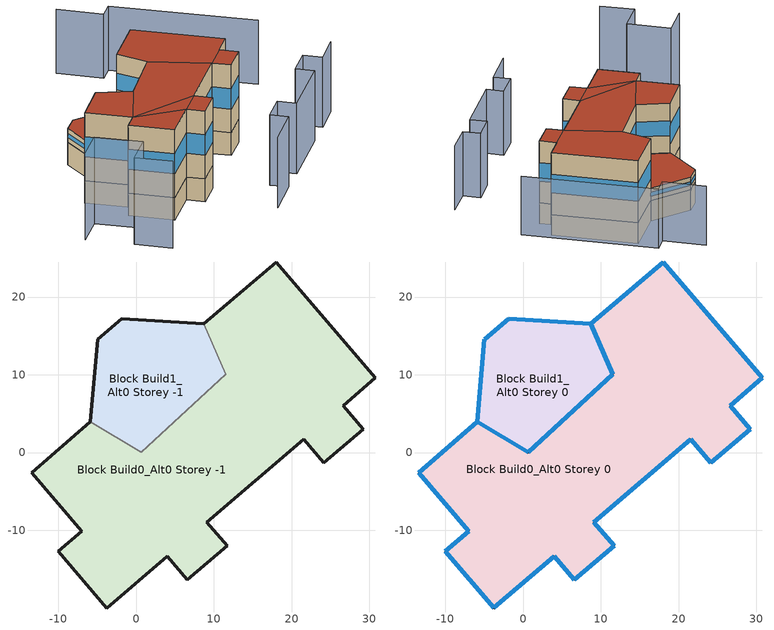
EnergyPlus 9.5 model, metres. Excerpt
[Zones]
Block Build0_Alt0 Storey -1
 floor ground (Project Basement Floor): 18.01,24.51 30.77,9.59 26.62,6.04 29.22,3 24.15,-1.34 21.55,1.7 9.1,-8.95 11.7,-11.99 6.6,-16.35 4,-13.31 -3.8,-19.99 -10.03,-12.71 -6.99,-10.11 -13.43,-2.59 -5.9,3.98 0.63,0.06 11.52,10.07 8.69,16.55 z-5
 wall ground (Project Basement Wall): -5.9,3.98 -13.43,-2.59 -6.99,-10.11 -10.03,-12.71 -3.8,-19.99 4,-13.31 6.6,-16.35 11.7,-11.99 9.1,-8.95 21.55,1.7 24.15,-1.34 29.22,3 26.62,6.04 30.77,9.59 18.01,24.51 8.69,16.55 z-5:0
 wall to Block Build1_Alt0 Storey -1 (Project Partition): 8.69,16.55 11.52,10.07 0.63,0.06 -5.9,3.98 z-5:0
Block Build1_Alt0 Storey -1
 floor ground (Project Basement Floor): 8.69,16.55 11.52,10.07 0.63,0.06 -5.9,3.98 -4.96,14.57 -1.84,17.19 z-5
 wall ground (Project Basement Wall): 8.69,16.55 -1.84,17.19 -4.96,14.57 -5.9,3.98 z-5:0
Block Build0_Alt0 Storey 0
 floor to Block Build0_Alt0 Storey -1 (Project Heated1rstFloor): 18.01,24.51 30.77,9.59 26.62,6.04 29.22,3 24.15,-1.34 21.55,1.7 9.1,-8.95 11.7,-11.99 6.6,-16.35 4,-13.31 -3.8,-19.99 -10.03,-12.71 -6.99,-10.11 -13.43,-2.59 -5.9,3.98 0.63,0.06 11.52,10.07 8.69,16.55 z0
 wall outside (Project Wall): -5.9,3.98 -13.43,-2.59 -6.99,-10.11 -10.03,-12.71 -3.8,-19.99 4,-13.31 6.6,-16.35 11.7,-11.99 9.1,-8.95 21.55,1.7 24.15,-1.34 29.22,3 26.62,6.04 30.77,9.59 18.01,24.51 8.69,16.55 z0:15; 8.69,16.55 11.52,10.07 0.63,0.06 -5.9,3.98 z3:15
 wall to Block Build1_Alt0 Storey 0 (Project Partition): 8.69,16.55 11.52,10.07 0.63,0.06 -5.9,3.98 z0:3
 window (Project External Window): -5.91,3.98 -13.43,-2.58 / -13.43,-2.59 -7,-10.1 / -7,-10.11 -10.03,-12.71 / -10.03,-12.71 -3.8,-19.99 / -3.8,-19.99 4,-13.31 / 4,-13.31 6.6,-16.35 / 6.61,-16.35 11.7,-11.99 / 11.7,-11.99 9.1,-8.95 / 9.11,-8.94 21.54,1.7 / 21.55,1.7 24.14,-1.34 / 24.15,-1.34 29.21,3 / 29.22,3 26.62,6.04 / 26.62,6.04 30.77,9.59 / 30.76,9.6 18.01,24.5 / 18,24.51 8.69,16.56 z5.25:9.75; 8.69,16.55 11.52,10.08 / 11.51,10.07 0.64,0.06 / 0.63,0.06 -5.9,3.98 z7.2:10.8
 roof outside (Project Flat Roof): 9.1,-8.95 -6.99,-10.11 4,-13.31 z15; 29.22,3 26.62,6.04 21.55,1.7 24.15,-1.34 z15; 11.7,-11.99 9.1,-8.95 4,-13.31 6.6,-16.35 z15; 4,-13.31 -6.99,-10.11 -10.03,-12.71 -3.8,-19.99 z15; -6.99,-10.11 0.63,0.06 -5.9,3.98 -13.43,-2.59 z15; 26.62,6.04 30.77,9.59 18.01,24.51 8.69,16.55 11.52,10.07 21.55,1.7 z15; 21.55,1.7 11.52,10.07 0.63,0.06 -6.99,-10.11 9.1,-8.95 z15
Block Build1_Alt0 Storey 0
 floor to Block Build1_Alt0 Storey -1 (Project Heated1rstFloor): 8.69,16.55 11.52,10.07 0.63,0.06 -5.9,3.98 -4.96,14.57 -1.84,17.19 z0
 wall outside (Project Wall): 8.69,16.55 -1.84,17.19 -4.96,14.57 -5.9,3.98 z0:3
 window (Project External Window): 8.68,16.55 -1.84,17.19 / -1.84,17.19 -4.96,14.57 / -4.96,14.56 -5.9,3.98 z1.05:1.95
 roof outside (Project Flat Roof): 11.52,10.07 8.69,16.55 -1.84,17.19 -4.96,14.57 -5.9,3.98 0.63,0.06 z3
shading: 46.32,-5.14 40.59,-10.06 / 40.59,-10.06 37.9,-7.03 / 37.9,-7.03 32.75,-11.42 / 32.75,-11.42 35.39,-14.4 / 35.39,-14.4 22.97,-25.18 / 22.97,-25.18 20.37,-22.05 / 20.37,-22.05 15.27,-26.48 / 15.27,-26.48 17.81,-29.47 / 17.81,-29.47 10.06,-36.23 z0:15.5; 13,42.88 19.33,35.27 / 19.33,35.27 22.33,37.92 / 22.33,37.92 42.49,14.35 z0:14.2; -18.7,-39.52 -23.9,-33.5 / -23.9,-33.5 -17.84,-28.3 / -17.84,-28.3 -24.42,-20.64 / -24.42,-20.64 -30.48,-25.87 z0:19.2
[Building]
None: North Axis=0; Terrain=Suburbs; Loads Convergence Tolerance Value=0.04; Temperature Convergence Tolerance Value=0.4; Solar Distribution=FullExterior; Maximum Number of Warmup Days=25; Minimum Number of Warmup Days=6
[Site:Location]
WeatherData/USA_CA_San.Francisco.Intl.AP.724940_TMY3.epw: Latitude=37.62; Longitude=-122.4; Time Zone=-8; Elevation=2
[SizingPeriod:DesignDay] Day of Month=21; Humidity Condition Type=Wetbulb; Barometric Pressure=100594; Rain Indicator=No; Snow Indicator=No; Daylight Saving Time Indicator=No; Solar Model Indicator=ASHRAEClearSky
Name | Month | Day Type | Maximum DryBulb Temperature | Daily DryBulb Temperature Range | Wetbulb or DewPoint at Maximum DryBulb | Wind Speed | Wind Direction | Sky Clearness
DENVER_STAPLETON Ann Htg 99.6% Condns DB | 12 | WinterDesignDay | -20 | 0 | -20 | 2.3 | 180 | 0
DENVER_STAPLETON Ann Clg .4% Condns DB=>MWB | 7 | SummerDesignDay | 34.1 | 15.2 | 15.8 | 4 | 120 | 1
[SITE:GROUNDTEMPERATURE:BUILDINGSURFACE]
15, 15, 15, 15, 15, 15, 15, 15, 15, 15, 15, 15
[MATERIAL] Solar Absorptance=0.7; Visible Absorptance=0.7
Name | Roughness | Thickness | Conductivity | Density | Specific Heat | Thermal Absorptance
Basement Floor; Heated1rstFloor Inertia | Rough | 0.1 | 0.9 | 2300 | 1000 | 0.9
Heated1rstFloor Insulation | Rough | 0.15 | 0.035 | 150 | 1000 | 0.9
Roof Insulation | Rough | 0.3 | 0.03 | 150 | 1000 | 0.9
Wall Inertia | Rough | 0.2 | 0.9 | 2300 | 1000 | 0.9
Wall Insulation | Rough | 0.2 | 0.03 | 150 | 1000 | 0.9
HeatedZoneIntMass; NonHeatedZoneIntMass | Rough | 0.1 | 0.3 | 600 | 1400 | 0.9
AirWallMaterial | MediumSmooth | 0.01 | 0.6 | 800 | 1000 | 0.95
[WINDOWMATERIAL:SIMPLEGLAZINGSYSTEM]
Window: UFactor=1.9; Solar Heat Gain Coefficient=0.7; Visible Transmittance=0.8
[CONSTRUCTION]
Project Wall: Wall Inertia, Wall Insulation
Project Basement Wall: Wall Inertia
Project Partition: AirWallMaterial
Project Basement Floor: Basement Floor
Project Flat Roof: Roof Insulation
Project External Window: Window
Project Heated1rstFloor: Heated1rstFloor Inertia, Heated1rstFloor Insulation
HeatedZoneIntMassObj: HeatedZoneIntMass
NonHeatedZoneIntMassObj: NonHeatedZoneIntMass
[ZONE] Type=1; Multiplier=1; Ceiling Height=autocalculate; Volume=autocalculate; Floor Area=autocalculate; Part of Total Floor Area=Yes
Block Build0_Alt0 Storey -1; Block Build0_Alt0 Storey 0; Block Build1_Alt0 Storey -1; Block Build1_Alt0 Storey 0
[INTERNALMASS]
Name | Construction | Zone or ZoneList | Surface Area
Block Build0_Alt0 Storey -1IntMass | NonHeatedZoneIntMassObj | Block Build0_Alt0 Storey -1 | 3145
Block Build1_Alt0 Storey -1IntMass | NonHeatedZoneIntMassObj | Block Build1_Alt0 Storey -1 | 821
Block Build0_Alt0 Storey 0IntMass | HeatedZoneIntMassObj | Block Build0_Alt0 Storey 0 | 7861
Block Build1_Alt0 Storey 0IntMass | HeatedZoneIntMassObj | Block Build1_Alt0 Storey 0 | 411
[ELECTRICEQUIPMENT] Schedule=LoadSchedule; Design Level Calculation Method=Watts/Area; Fraction Latent=0; Fraction Radiant=0; Fraction Lost=0; EndUse Subcategory=General
Name | Zone or ZoneList | Watts per Zone Floor Area
Block Build0_Alt0 Storey 0Load | Block Build0_Alt0 Storey 0 | 0.05
Block Build1_Alt0 Storey 0Load | Block Build1_Alt0 Storey 0 | 0.01
[ZONEINFILTRATION:DESIGNFLOWRATE] Schedule=AlwaysON; Design Flow Rate Calculation Method=AirChanges/Hour; Air Changes per Hour=1; Constant Term Coefficient=1; Temperature Term Coefficient=0; Velocity Term Coefficient=0; Velocity Squared Term Coefficient=0
Name | Zone or ZoneList
Block Build0_Alt0 Storey -1Leak | Block Build0_Alt0 Storey -1
Block Build1_Alt0 Storey -1Leak | Block Build1_Alt0 Storey -1
[ZONEINFILTRATION:FLOWCOEFFICIENT] Schedule=AlwaysON; Stack Coefficient=0.107; Pressure Exponent=0.667; Wind Coefficient=0.167; Shelter Factor=0.61
Name | Zone | Flow Coefficient
Block Build0_Alt0 Storey 0Leak | Block Build0_Alt0 Storey 0 | 0.223907
Block Build1_Alt0 Storey 0Leak | Block Build1_Alt0 Storey 0 | 0.0206794
[ZONEVENTILATION:DESIGNFLOWRATE] Schedule=AlwaysON; Design Flow Rate Calculation Method=AirChanges/Hour; Air Changes per Hour=4; Ventilation Type=Natural; Fan Pressure Rise=0; Fan Total Efficiency=1; Constant Term Coefficient=1; Temperature Term Coefficient=0; Velocity Term Coefficient=0; Velocity Squared Term Coefficient=0; Minimum Indoor Temperature=26; Maximum Indoor Temperature=100; Delta Temperature=1; Minimum Outdoor Temperature=-100; Maximum Outdoor Temperature=100; Maximum Wind Speed=40
Name | Zone or ZoneList
Block Build0_Alt0 Storey 0FreeCool | Block Build0_Alt0 Storey 0
Block Build1_Alt0 Storey 0FreeCool | Block Build1_Alt0 Storey 0
[HVACTEMPLATE:THERMOSTAT]
ResidZone: Constant Heating Setpoint=21; Constant Cooling Setpoint=50
[HVACTEMPLATE:ZONE:IDEALLOADSAIRSYSTEM] Template Thermostat=ResidZone; Maximum Heating Supply Air Temperature=50; Minimum Cooling Supply Air Temperature=13; Maximum Heating Supply Air Humidity Ratio=0.0156; Minimum Cooling Supply Air Humidity Ratio=0.0077; Heating Limit=NoLimit; Cooling Limit=NoLimit; Dehumidification Control Type=ConstantSensibleHeatRatio; Cooling Sensible Heat Ratio=0.7; Dehumidification Setpoint=60; Humidification Control Type=None; Humidification Setpoint=30; Outdoor Air Method=Flow/Area; Outdoor Air Flow Rate per Person=0.007; Outdoor Air Flow Rate per Zone=0; Demand Controlled Ventilation Type=None; Outdoor Air Economizer Type=NoEconomizer; Heat Recovery Type=Sensible; Sensible Heat Recovery Effectiveness=0.65; Latent Heat Recovery Effectiveness=0
Name | Maximum Sensible Heating Capacity | Outdoor Air Flow Rate per Zone Floor Area
Block Build0_Alt0 Storey 0 | 98266.2 | 0.00175
Block Build1_Alt0 Storey 0 | 5131.82 | 0.00035
[ENERGYMANAGEMENTSYSTEM:SENSOR]
Name | OutputVariable or OutputMeter Index Key | OutputVariable or OutputMeter
T0 | Block Build0_Alt0 Storey 0 | Zone Mean Air Temperature
T1 | Block Build1_Alt0 Storey 0 | Zone Mean Air Temperature
Pow0 | Block Build0_Alt0 Storey 0 IDEAL LOADS AIR SYSTEM | Zone Ideal Loads Supply Air Total Heating Rate
Pow1 | Block Build1_Alt0 Storey 0 IDEAL LOADS AIR SYSTEM | Zone Ideal Loads Supply Air Total Heating Rate
DHWPow | DHW | Water Use Equipment Heating Rate
[ENERGYMANAGEMENTSYSTEM:PROGRAMCALLINGMANAGER]
Average Building Temperature: EndOfZoneTimestepBeforeZoneReporting; AverageZoneTemps
Compute Total Building Heat Pow: EndOfZoneTimestepBeforeZoneReporting; TotZonePow
Compute Total DHW Heat Pow: EndOfZoneTimestepBeforeZoneReporting; prgmDHWPow
[ENERGYMANAGEMENTSYSTEM:PROGRAM]
AverageZoneTemps: SET SumNumerator = T0*Vol0+T1*Vol1; SET SumDenominator  = Vol0+Vol1; SET AverageBuildingTemp  = SumNumerator / SumDenominator
TotZonePow: SET TotBuildPow = Pow0+Pow1
prgmDHWPow: SET TotDHWPow = DHWPow
[ENERGYMANAGEMENTSYSTEM:GLOBALVARIABLE]
AverageBuildingTemp
TotBuildPow
TotDHWPow
[ENERGYMANAGEMENTSYSTEM:OUTPUTVARIABLE] Type of Data in Variable=Averaged; Update Frequency=ZoneTimeStep
Name | EMS Variable
Mean Heated Zones Air Temperature | AverageBuildingTemp
Total Building Heating Power | TotBuildPow
Total DHW Heating Power | TotDHWPow
[ENERGYMANAGEMENTSYSTEM:INTERNALVARIABLE] Internal Data Type=Zone Air Volume
Name | Internal Data Index Key
Vol0 | Block Build0_Alt0 Storey 0
Vol1 | Block Build1_Alt0 Storey 0
[WATERUSE:EQUIPMENT]
DHW: EndUse Subcategory=General; Peak Flow Rate=1.15942e-08; Flow Rate Fraction Schedule=WaterTaps; Target Temperature Schedule=TargetWaterTemp; Hot Water Supply Temperature Schedule=HotWaterTemp; Cold Water Supply Temperature Schedule=ColdWaterTemp
[SCHEDULE:COMPACT]
AlwaysON: Through: 12/31, For: AllDays, Until: 24:00, 1
HotWaterTemp: Through: 12/31, For: AllDays, Until: 24:00, 55
TargetWaterTemp: Through: 12/31, For: AllDays, Until: 24:00, 37
[SCHEDULE:FILE] Column Number=1; Rows to Skip at Top=0; Number of Hours of Data=8760; Column Separator=Comma; Interpolate to Timestep=No
Name | File
LoadSchedule | /Users/alizad/PycharmProjects/mubes-ubem/examples/ForTest/InputFiles/Building4_winter.txt
Watertaps | /Users/alizad/PycharmProjects/mubes-ubem/examples/ForTest/InputFiles/domestic_hot_water_40_apartments.txt
ColdWaterTemp | /Users/alizad/PycharmProjects/mubes-ubem/examples/ForTest/InputFiles/cold_water_temperature_stockholm.txt
